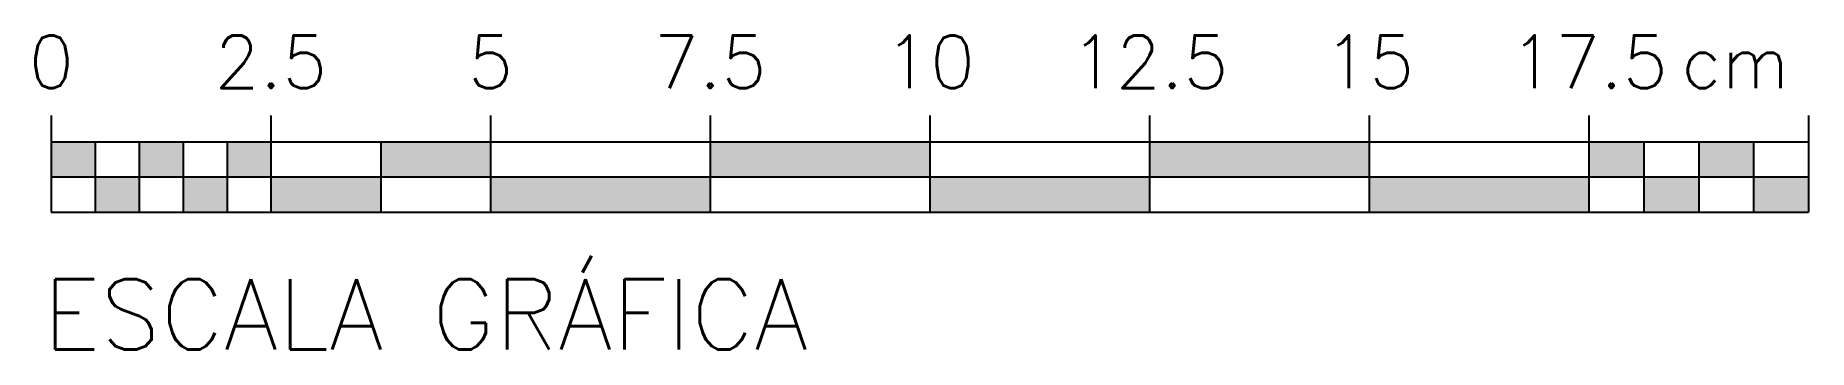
# Model space of a CAD drawing. Header units: millimetres. Extents: x 90.704 to 90.906, y 100.889 to 100.924.
import ezdxf
from ezdxf.enums import TextEntityAlignment as Align

# ---------------------------------------------------------------- set-up
doc = ezdxf.new("R2010")
doc.units = ezdxf.units.MM
doc.header["$LTSCALE"] = 0.02
doc.layers.add('escalas_gráficas', color=1, linetype='Continuous')
doc.styles.add('r60', font='romans.shx')
doc.styles.add('r80', font='romans.shx')

msp = doc.modelspace()

# ---------------------------------------------------------------- hatches: boundary and pattern name
at = {"layer": 'escalas_gráficas'}
h = msp.add_hatch(color=256, dxfattribs=at)
h.paths.add_polyline_path([(90.71116, 100.91222), (90.70616, 100.91222), (90.70616, 100.90822), (90.71116, 100.90822)])
h.paths.add_polyline_path([(90.71616, 100.90822), (90.71116, 100.90822), (90.71116, 100.90422), (90.71616, 100.90422)])
h.paths.add_polyline_path([(90.72116, 100.91222), (90.71616, 100.91222), (90.71616, 100.90822), (90.72116, 100.90822)])
h.paths.add_polyline_path([(90.72616, 100.90822), (90.72116, 100.90822), (90.72116, 100.90422), (90.72616, 100.90422)])
h.paths.add_polyline_path([(90.73116, 100.91222), (90.72616, 100.91222), (90.72616, 100.90822), (90.73116, 100.90822)])
h.paths.add_polyline_path([(90.74366, 100.90822), (90.73116, 100.90822), (90.73116, 100.90422), (90.74366, 100.90422)])
h.paths.add_polyline_path([(90.75616, 100.91222), (90.74366, 100.91222), (90.74366, 100.90822), (90.75616, 100.90822)])
h.paths.add_polyline_path([(90.78116, 100.90822), (90.75616, 100.90822), (90.75616, 100.90422), (90.78116, 100.90422)])
h.paths.add_polyline_path([(90.80616, 100.91222), (90.78116, 100.91222), (90.78116, 100.90822), (90.80616, 100.90822)])
h.paths.add_polyline_path([(90.83116, 100.90822), (90.80616, 100.90822), (90.80616, 100.90422), (90.83116, 100.90422)])
h.paths.add_polyline_path([(90.85616, 100.91222), (90.83116, 100.91222), (90.83116, 100.90822), (90.85616, 100.90822)])
h.paths.add_polyline_path([(90.88116, 100.90822), (90.85616, 100.90822), (90.85616, 100.90422), (90.88116, 100.90422)])
h.paths.add_polyline_path([(90.88741, 100.91222), (90.88116, 100.91222), (90.88116, 100.90822), (90.88741, 100.90822)])
h.paths.add_polyline_path([(90.89366, 100.90822), (90.88741, 100.90822), (90.88741, 100.90422), (90.89366, 100.90422)])
h.paths.add_polyline_path([(90.89991, 100.91222), (90.89366, 100.91222), (90.89366, 100.90822), (90.89991, 100.90822)])
h.paths.add_polyline_path([(90.90616, 100.90822), (90.89991, 100.90822), (90.89991, 100.90422), (90.90616, 100.90422)])

# ---------------------------------------------------------------- linework, layer by layer
for p, q in [((90.70616, 100.91522), (90.70616, 100.91222)), ((90.73116, 100.91522), (90.73116, 100.90422)), ((90.75616, 100.91522), (90.75616, 100.90422)), ((90.78116, 100.91522), (90.78116, 100.90422)), ((90.80616, 100.91522), (90.80616, 100.90422)), ((90.83116, 100.91522), (90.83116, 100.90422)), ((90.85616, 100.91522), (90.85616, 100.90422)), ((90.88116, 100.91522), (90.88116, 100.90422)), ((90.90616, 100.91522), (90.90616, 100.90422)), ((90.70616, 100.91222), (90.70616, 100.90422)), ((90.70616, 100.91222), (90.90616, 100.91222)), ((90.71116, 100.91222), (90.71116, 100.90422)), ((90.71616, 100.91222), (90.71616, 100.90422)), ((90.72116, 100.91222), (90.72116, 100.90422)), ((90.72616, 100.91222), (90.72616, 100.90422)), ((90.74366, 100.91222), (90.74366, 100.90422)), ((90.88741, 100.91222), (90.88741, 100.90422)), ((90.89366, 100.91222), (90.89366, 100.90422)), ((90.89991, 100.91222), (90.89991, 100.90422)), ((90.70616, 100.90822), (90.90616, 100.90822)), ((90.70616, 100.90422), (90.90616, 100.90422))]:
    msp.add_line(p, q, dxfattribs=at)

# ---------------------------------------------------------------- texts
at = {"layer": 'escalas_gráficas', "color": 2, "style": 'r60'}
for s, p in [('0', (90.70616, 100.91833)), ('2.5', (90.73116, 100.91833)), ('5', (90.75616, 100.91833)), ('7.5', (90.78116, 100.91833)), ('10', (90.80616, 100.91833)), ('12.5', (90.83116, 100.91833)), ('15', (90.85616, 100.91833)), ('17.5', (90.88116, 100.91833)), ('cm', (90.89783, 100.91833))]:
    msp.add_text(s, height=0.006, dxfattribs=at).set_placement(p, align=Align.CENTER)
at = {"layer": 'escalas_gráficas', "color": 2, "style": 'r80'}
msp.add_text('ESCALA GRÁFICA', height=0.008, dxfattribs=at).set_placement((90.70523, 100.88857))

doc.saveas('drawing.dxf')
